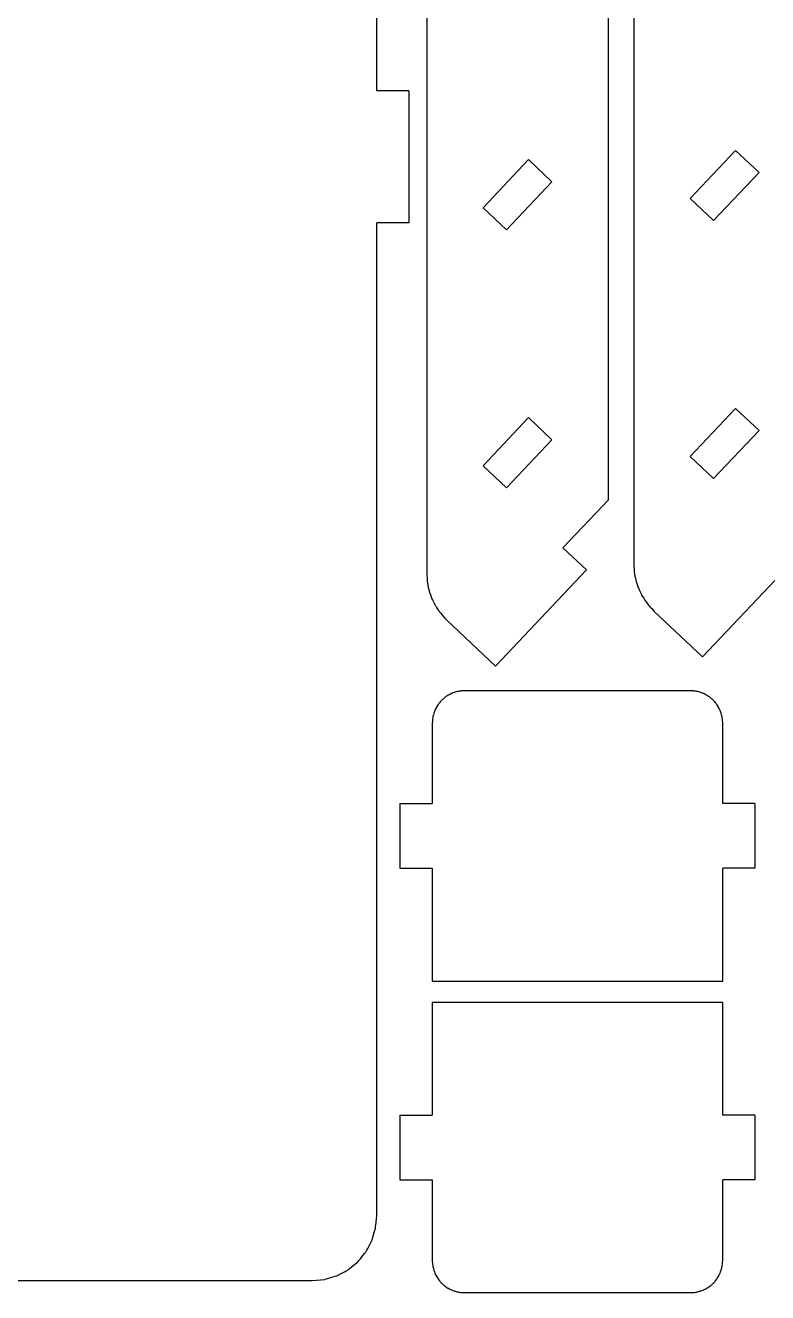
# Model space of a CAD drawing. Header units: centimetres. Extents: x -35.6 to 35, y -21 to 21.
# Drawn here: x 0.43 to 11.93, y -20.66 to -1.01 of the extents above; entities that cross this region are included whole.
import ezdxf

# ---------------------------------------------------------------- set-up
doc = ezdxf.new("R2010")
doc.units = ezdxf.units.CM
doc.header["$MEASUREMENT"] = 0
doc.layers.add('Capa 1', color=7, linetype='Continuous')

msp = doc.modelspace()

# ---------------------------------------------------------------- linework, layer by layer
at = {"layer": 'Capa 1', "color": 1, "lineweight": 25}
for points in [[(9.46611, -8.37026), (9.46611, -8.37026), (9.46611, 18.92197), (9.46611, 18.92197)], [(9.86005, 17.92427), (9.86005, 17.92427), (9.86005, -9.36796), (9.86005, -9.36796)], [(6.65143, 17.78158), (6.65143, 17.78158), (6.65143, -9.51065), (6.65143, -9.51065)], [(5.87716, -2.02831), (5.87716, -2.02831), (5.87716, 2.07171), (5.87716, 2.07171)], [(6.37715, -2.02831), (6.37715, -2.02831), (5.87716, -2.02831), (5.87716, -2.02831)], [(6.37715, -2.02831), (6.37715, -2.02831), (6.37715, -4.07831), (6.37715, -4.07831)], [(8.22884, -3.09683), (8.22884, -3.09683), (7.52516, -3.84215), (7.52516, -3.84215)], [(8.59238, -3.44008), (8.59238, -3.44008), (8.22884, -3.09683), (8.22884, -3.09683)], [(11.43746, -2.95418), (11.43746, -2.95418), (10.73377, -3.69946), (10.73377, -3.69946)], [(11.80103, -3.29743), (11.80103, -3.29743), (11.43746, -2.95418), (11.43746, -2.95418)], [(11.09734, -4.04271), (11.09734, -4.04271), (11.80103, -3.29743), (11.80103, -3.29743)], [(7.88873, -4.1854), (7.88873, -4.1854), (8.59238, -3.44008), (8.59238, -3.44008)], [(10.73377, -3.69946), (10.73377, -3.69946), (11.09734, -4.04271), (11.09734, -4.04271)], [(7.52516, -3.84215), (7.52516, -3.84215), (7.88873, -4.1854), (7.88873, -4.1854)], [(6.37715, -4.07831), (6.37715, -4.07831), (5.87716, -4.07831), (5.87716, -4.07831)], [(5.87716, -19.47829), (5.87716, -19.47829), (5.87716, -4.07831), (5.87716, -4.07831)], [(11.43746, -6.95415), (11.43746, -6.95415), (10.73377, -7.69946), (10.73377, -7.69946)], [(11.80103, -7.2974), (11.80103, -7.2974), (11.43746, -6.95415), (11.43746, -6.95415)], [(8.22884, -7.09684), (8.22884, -7.09684), (7.52516, -7.84215), (7.52516, -7.84215)], [(8.59238, -7.44009), (8.59238, -7.44009), (8.22884, -7.09684), (8.22884, -7.09684)], [(7.88873, -8.1854), (7.88873, -8.1854), (8.59238, -7.44009), (8.59238, -7.44009)], [(11.09734, -8.04272), (11.09734, -8.04272), (11.80103, -7.2974), (11.80103, -7.2974)], [(7.52516, -7.84215), (7.52516, -7.84215), (7.88873, -8.1854), (7.88873, -8.1854)], [(10.73377, -7.69946), (10.73377, -7.69946), (11.09734, -8.04272), (11.09734, -8.04272)], [(8.76246, -9.11554), (8.76246, -9.11554), (9.46611, -8.37026), (9.46611, -8.37026)], [(9.12603, -9.45879), (9.12603, -9.45879), (8.76246, -9.11554), (8.76246, -9.11554)], [(12.33464, -9.3161), (12.33464, -9.3161), (10.92731, -10.80673), (10.92731, -10.80673)], [(9.12603, -9.45879), (9.12603, -9.45879), (7.71866, -10.94942), (7.71866, -10.94942)], [(10.92731, -10.80673), (10.92731, -10.80673), (10.17356, -10.09511), (10.17356, -10.09511)], [(7.71866, -10.94942), (7.71866, -10.94942), (6.96495, -10.23779), (6.96495, -10.23779)], [(10.73792, -11.33208), (10.73792, -11.33208), (7.23791, -11.33208), (7.23791, -11.33208)], [(6.73791, -11.83207), (6.73791, -11.83207), (6.73791, -13.08207), (6.73791, -13.08207)], [(11.23791, -13.08207), (11.23791, -13.08207), (11.23791, -11.83207), (11.23791, -11.83207)], [(6.23789, -13.08207), (6.23789, -13.08207), (6.23789, -14.08205), (6.23789, -14.08205)], [(6.23789, -13.08207), (6.23789, -13.08207), (6.73791, -13.08207), (6.73791, -13.08207)], [(11.7379, -13.08207), (11.7379, -13.08207), (11.23791, -13.08207), (11.23791, -13.08207)], [(11.7379, -13.08207), (11.7379, -13.08207), (11.7379, -14.08205), (11.7379, -14.08205)], [(6.23789, -14.08205), (6.23789, -14.08205), (6.73791, -14.08205), (6.73791, -14.08205)], [(6.73791, -14.08205), (6.73791, -14.08205), (6.73791, -15.83208), (6.73791, -15.83208)], [(11.7379, -14.08205), (11.7379, -14.08205), (11.23791, -14.08205), (11.23791, -14.08205)], [(11.23791, -15.83208), (11.23791, -15.83208), (11.23791, -14.08205), (11.23791, -14.08205)], [(6.73791, -15.83208), (6.73791, -15.83208), (11.23791, -15.83208), (11.23791, -15.83208)], [(11.23789, -16.16429), (11.23789, -16.16429), (6.7379, -16.16429), (6.7379, -16.16429)], [(6.7379, -16.16429), (6.7379, -16.16429), (6.7379, -17.91431), (6.7379, -17.91431)], [(11.23789, -17.91431), (11.23789, -17.91431), (11.23789, -16.16429), (11.23789, -16.16429)], [(6.2379, -17.91431), (6.2379, -17.91431), (6.2379, -18.9143), (6.2379, -18.9143)], [(6.2379, -17.91431), (6.2379, -17.91431), (6.7379, -17.91431), (6.7379, -17.91431)], [(11.73792, -17.91431), (11.73792, -17.91431), (11.23789, -17.91431), (11.23789, -17.91431)], [(11.73792, -17.91431), (11.73792, -17.91431), (11.73792, -18.9143), (11.73792, -18.9143)], [(6.2379, -18.9143), (6.2379, -18.9143), (6.7379, -18.9143), (6.7379, -18.9143)], [(6.7379, -18.9143), (6.7379, -18.9143), (6.7379, -20.16429), (6.7379, -20.16429)], [(11.73792, -18.9143), (11.73792, -18.9143), (11.23789, -18.9143), (11.23789, -18.9143)], [(11.23789, -20.16429), (11.23789, -20.16429), (11.23789, -18.9143), (11.23789, -18.9143)], [(-10.52285, -20.47831), (-10.52285, -20.47831), (4.87717, -20.47831), (4.87717, -20.47831)], [(7.23789, -20.66429), (7.23789, -20.66429), (10.7379, -20.66429), (10.7379, -20.66429)]]:
    msp.add_open_spline(points, degree=3, dxfattribs=at)
for points, knots in [([(9.86005, -9.36796), (9.86005, -9.36796), (9.86523, -9.46956), (9.86523, -9.46956), (9.86523, -9.46956), (9.86523, -9.46956), (9.88068, -9.5701), (9.88068, -9.5701), (9.88068, -9.5701), (9.88068, -9.5701), (9.9063, -9.66853), (9.9063, -9.66853), (9.9063, -9.66853), (9.9063, -9.66853), (9.94179, -9.76388), (9.94179, -9.76388), (9.94179, -9.76388), (9.94179, -9.76388), (9.98673, -9.85511), (9.98673, -9.85511), (9.98673, -9.85511), (9.98673, -9.85511), (10.04074, -9.94133), (10.04074, -9.94133), (10.04074, -9.94133), (10.04074, -9.94133), (10.10325, -10.02159), (10.10325, -10.02159), (10.10325, -10.02159), (10.10325, -10.02159), (10.17356, -10.09511), (10.17356, -10.09511)], [0, 0, 0, 0, 0.11111111, 0.11111111, 0.11111111, 0.11111112, 0.22222222, 0.22222222, 0.22222222, 0.22222223, 0.33333333, 0.33333333, 0.33333333, 0.33333334, 0.44444444, 0.44444444, 0.44444444, 0.44444445, 0.55555556, 0.55555556, 0.55555556, 0.55555557, 0.66666667, 0.66666667, 0.66666667, 0.66666668, 0.77777778, 0.77777778, 0.77777778, 0.77777779, 1, 1, 1, 1]), ([(6.65143, -9.51065), (6.65143, -9.51065), (6.65662, -9.61225), (6.65662, -9.61225), (6.65662, -9.61225), (6.65662, -9.61225), (6.67207, -9.71279), (6.67207, -9.71279), (6.67207, -9.71279), (6.67207, -9.71279), (6.69768, -9.81122), (6.69768, -9.81122), (6.69768, -9.81122), (6.69768, -9.81122), (6.73317, -9.90657), (6.73317, -9.90657), (6.73317, -9.90657), (6.73317, -9.90657), (6.77812, -9.9978), (6.77812, -9.9978), (6.77812, -9.9978), (6.77812, -9.9978), (6.83213, -10.08402), (6.83213, -10.08402), (6.83213, -10.08402), (6.83213, -10.08402), (6.89464, -10.16428), (6.89464, -10.16428), (6.89464, -10.16428), (6.89464, -10.16428), (6.96495, -10.23779), (6.96495, -10.23779)], [0, 0, 0, 0, 0.11111111, 0.11111111, 0.11111111, 0.11111112, 0.22222222, 0.22222222, 0.22222222, 0.22222223, 0.33333333, 0.33333333, 0.33333333, 0.33333334, 0.44444444, 0.44444444, 0.44444444, 0.44444445, 0.55555556, 0.55555556, 0.55555556, 0.55555557, 0.66666667, 0.66666667, 0.66666667, 0.66666668, 0.77777778, 0.77777778, 0.77777778, 0.77777779, 1, 1, 1, 1]), ([(7.23791, -11.33208), (7.23791, -11.33208), (7.18562, -11.3348), (7.18562, -11.3348), (7.18562, -11.3348), (7.18562, -11.3348), (7.13394, -11.34298), (7.13394, -11.34298), (7.13394, -11.34298), (7.13394, -11.34298), (7.08339, -11.35653), (7.08339, -11.35653), (7.08339, -11.35653), (7.08339, -11.35653), (7.03453, -11.37529), (7.03453, -11.37529), (7.03453, -11.37529), (7.03453, -11.37529), (6.98789, -11.39907), (6.98789, -11.39907), (6.98789, -11.39907), (6.98789, -11.39907), (6.94401, -11.42758), (6.94401, -11.42758), (6.94401, -11.42758), (6.94401, -11.42758), (6.90333, -11.46049), (6.90333, -11.46049), (6.90333, -11.46049), (6.90333, -11.46049), (6.86633, -11.4975), (6.86633, -11.4975), (6.86633, -11.4975), (6.86633, -11.4975), (6.83341, -11.53817), (6.83341, -11.53817), (6.83341, -11.53817), (6.83341, -11.53817), (6.80491, -11.58206), (6.80491, -11.58206), (6.80491, -11.58206), (6.80491, -11.58206), (6.78113, -11.6287), (6.78113, -11.6287), (6.78113, -11.6287), (6.78113, -11.6287), (6.76236, -11.67755), (6.76236, -11.67755), (6.76236, -11.67755), (6.76236, -11.67755), (6.74881, -11.72811), (6.74881, -11.72811), (6.74881, -11.72811), (6.74881, -11.72811), (6.74063, -11.77979), (6.74063, -11.77979), (6.74063, -11.77979), (6.74063, -11.77979), (6.73791, -11.83207), (6.73791, -11.83207)], [0, 0, 0, 0, 0.0625, 0.0625, 0.0625, 0.06250001, 0.125, 0.125, 0.125, 0.12500001, 0.1875, 0.1875, 0.1875, 0.18750001, 0.25, 0.25, 0.25, 0.25000001, 0.3125, 0.3125, 0.3125, 0.31250001, 0.375, 0.375, 0.375, 0.37500001, 0.4375, 0.4375, 0.4375, 0.43750001, 0.5, 0.5, 0.5, 0.50000001, 0.5625, 0.5625, 0.5625, 0.56250001, 0.625, 0.625, 0.625, 0.62500001, 0.6875, 0.6875, 0.6875, 0.68750001, 0.75, 0.75, 0.75, 0.75000001, 0.8125, 0.8125, 0.8125, 0.81250001, 0.875, 0.875, 0.875, 0.87500001, 1, 1, 1, 1]), ([(11.23791, -11.83207), (11.23791, -11.83207), (11.23516, -11.77979), (11.23516, -11.77979), (11.23516, -11.77979), (11.23516, -11.77979), (11.22698, -11.72811), (11.22698, -11.72811), (11.22698, -11.72811), (11.22698, -11.72811), (11.21343, -11.67755), (11.21343, -11.67755), (11.21343, -11.67755), (11.21343, -11.67755), (11.19466, -11.6287), (11.19466, -11.6287), (11.19466, -11.6287), (11.19466, -11.6287), (11.17092, -11.58206), (11.17092, -11.58206), (11.17092, -11.58206), (11.17092, -11.58206), (11.14242, -11.53817), (11.14242, -11.53817), (11.14242, -11.53817), (11.14242, -11.53817), (11.10947, -11.4975), (11.10947, -11.4975), (11.10947, -11.4975), (11.10947, -11.4975), (11.07246, -11.46049), (11.07246, -11.46049), (11.07246, -11.46049), (11.07246, -11.46049), (11.03178, -11.42758), (11.03178, -11.42758), (11.03178, -11.42758), (11.03178, -11.42758), (10.9879, -11.39907), (10.9879, -11.39907), (10.9879, -11.39907), (10.9879, -11.39907), (10.94126, -11.37529), (10.94126, -11.37529), (10.94126, -11.37529), (10.94126, -11.37529), (10.8924, -11.35653), (10.8924, -11.35653), (10.8924, -11.35653), (10.8924, -11.35653), (10.84185, -11.34298), (10.84185, -11.34298), (10.84185, -11.34298), (10.84185, -11.34298), (10.79017, -11.3348), (10.79017, -11.3348), (10.79017, -11.3348), (10.79017, -11.3348), (10.73792, -11.33208), (10.73792, -11.33208)], [0, 0, 0, 0, 0.0625, 0.0625, 0.0625, 0.06250001, 0.125, 0.125, 0.125, 0.12500001, 0.1875, 0.1875, 0.1875, 0.18750001, 0.25, 0.25, 0.25, 0.25000001, 0.3125, 0.3125, 0.3125, 0.31250001, 0.375, 0.375, 0.375, 0.37500001, 0.4375, 0.4375, 0.4375, 0.43750001, 0.5, 0.5, 0.5, 0.50000001, 0.5625, 0.5625, 0.5625, 0.56250001, 0.625, 0.625, 0.625, 0.62500001, 0.6875, 0.6875, 0.6875, 0.68750001, 0.75, 0.75, 0.75, 0.75000001, 0.8125, 0.8125, 0.8125, 0.81250001, 0.875, 0.875, 0.875, 0.87500001, 1, 1, 1, 1]), ([(4.87717, -20.47831), (4.87717, -20.47831), (5.07226, -20.45908), (5.07226, -20.45908), (5.07226, -20.45908), (5.07226, -20.45908), (5.25983, -20.40218), (5.25983, -20.40218), (5.25983, -20.40218), (5.25983, -20.40218), (5.43273, -20.30975), (5.43273, -20.30975), (5.43273, -20.30975), (5.43273, -20.30975), (5.58425, -20.1854), (5.58425, -20.1854), (5.58425, -20.1854), (5.58425, -20.1854), (5.70864, -20.03388), (5.70864, -20.03388), (5.70864, -20.03388), (5.70864, -20.03388), (5.80103, -19.86098), (5.80103, -19.86098), (5.80103, -19.86098), (5.80103, -19.86098), (5.85793, -19.67338), (5.85793, -19.67338), (5.85793, -19.67338), (5.85793, -19.67338), (5.87716, -19.47829), (5.87716, -19.47829)], [0, 0, 0, 0, 0.11111111, 0.11111111, 0.11111111, 0.11111112, 0.22222222, 0.22222222, 0.22222222, 0.22222223, 0.33333333, 0.33333333, 0.33333333, 0.33333334, 0.44444444, 0.44444444, 0.44444444, 0.44444445, 0.55555556, 0.55555556, 0.55555556, 0.55555557, 0.66666667, 0.66666667, 0.66666667, 0.66666668, 0.77777778, 0.77777778, 0.77777778, 0.77777779, 1, 1, 1, 1]), ([(6.7379, -20.16429), (6.7379, -20.16429), (6.74065, -20.21658), (6.74065, -20.21658), (6.74065, -20.21658), (6.74065, -20.21658), (6.74883, -20.26826), (6.74883, -20.26826), (6.74883, -20.26826), (6.74883, -20.26826), (6.76238, -20.31881), (6.76238, -20.31881), (6.76238, -20.31881), (6.76238, -20.31881), (6.78115, -20.36767), (6.78115, -20.36767), (6.78115, -20.36767), (6.78115, -20.36767), (6.80489, -20.41431), (6.80489, -20.41431), (6.80489, -20.41431), (6.80489, -20.41431), (6.83339, -20.45819), (6.83339, -20.45819), (6.83339, -20.45819), (6.83339, -20.45819), (6.86634, -20.49887), (6.86634, -20.49887), (6.86634, -20.49887), (6.86634, -20.49887), (6.90335, -20.53588), (6.90335, -20.53588), (6.90335, -20.53588), (6.90335, -20.53588), (6.94402, -20.56879), (6.94402, -20.56879), (6.94402, -20.56879), (6.94402, -20.56879), (6.98791, -20.59729), (6.98791, -20.59729), (6.98791, -20.59729), (6.98791, -20.59729), (7.03455, -20.62107), (7.03455, -20.62107), (7.03455, -20.62107), (7.03455, -20.62107), (7.08341, -20.63984), (7.08341, -20.63984), (7.08341, -20.63984), (7.08341, -20.63984), (7.13396, -20.65339), (7.13396, -20.65339), (7.13396, -20.65339), (7.13396, -20.65339), (7.18564, -20.66157), (7.18564, -20.66157), (7.18564, -20.66157), (7.18564, -20.66157), (7.23789, -20.66429), (7.23789, -20.66429)], [0, 0, 0, 0, 0.0625, 0.0625, 0.0625, 0.06250001, 0.125, 0.125, 0.125, 0.12500001, 0.1875, 0.1875, 0.1875, 0.18750001, 0.25, 0.25, 0.25, 0.25000001, 0.3125, 0.3125, 0.3125, 0.31250001, 0.375, 0.375, 0.375, 0.37500001, 0.4375, 0.4375, 0.4375, 0.43750001, 0.5, 0.5, 0.5, 0.50000001, 0.5625, 0.5625, 0.5625, 0.56250001, 0.625, 0.625, 0.625, 0.62500001, 0.6875, 0.6875, 0.6875, 0.68750001, 0.75, 0.75, 0.75, 0.75000001, 0.8125, 0.8125, 0.8125, 0.81250001, 0.875, 0.875, 0.875, 0.87500001, 1, 1, 1, 1]), ([(10.7379, -20.66429), (10.7379, -20.66429), (10.79018, -20.66157), (10.79018, -20.66157), (10.79018, -20.66157), (10.79018, -20.66157), (10.84187, -20.65339), (10.84187, -20.65339), (10.84187, -20.65339), (10.84187, -20.65339), (10.89242, -20.63984), (10.89242, -20.63984), (10.89242, -20.63984), (10.89242, -20.63984), (10.94128, -20.62107), (10.94128, -20.62107), (10.94128, -20.62107), (10.94128, -20.62107), (10.98792, -20.59729), (10.98792, -20.59729), (10.98792, -20.59729), (10.98792, -20.59729), (11.0318, -20.56879), (11.0318, -20.56879), (11.0318, -20.56879), (11.0318, -20.56879), (11.07248, -20.53588), (11.07248, -20.53588), (11.07248, -20.53588), (11.07248, -20.53588), (11.10948, -20.49887), (11.10948, -20.49887), (11.10948, -20.49887), (11.10948, -20.49887), (11.14243, -20.45819), (11.14243, -20.45819), (11.14243, -20.45819), (11.14243, -20.45819), (11.1709, -20.41431), (11.1709, -20.41431), (11.1709, -20.41431), (11.1709, -20.41431), (11.19468, -20.36767), (11.19468, -20.36767), (11.19468, -20.36767), (11.19468, -20.36767), (11.21345, -20.31881), (11.21345, -20.31881), (11.21345, -20.31881), (11.21345, -20.31881), (11.22699, -20.26826), (11.22699, -20.26826), (11.22699, -20.26826), (11.22699, -20.26826), (11.23518, -20.21658), (11.23518, -20.21658), (11.23518, -20.21658), (11.23518, -20.21658), (11.23789, -20.16429), (11.23789, -20.16429)], [0, 0, 0, 0, 0.0625, 0.0625, 0.0625, 0.06250001, 0.125, 0.125, 0.125, 0.12500001, 0.1875, 0.1875, 0.1875, 0.18750001, 0.25, 0.25, 0.25, 0.25000001, 0.3125, 0.3125, 0.3125, 0.31250001, 0.375, 0.375, 0.375, 0.37500001, 0.4375, 0.4375, 0.4375, 0.43750001, 0.5, 0.5, 0.5, 0.50000001, 0.5625, 0.5625, 0.5625, 0.56250001, 0.625, 0.625, 0.625, 0.62500001, 0.6875, 0.6875, 0.6875, 0.68750001, 0.75, 0.75, 0.75, 0.75000001, 0.8125, 0.8125, 0.8125, 0.81250001, 0.875, 0.875, 0.875, 0.87500001, 1, 1, 1, 1])]:
    msp.add_open_spline(points, degree=3, knots=knots, dxfattribs=at)

doc.saveas('drawing.dxf')
